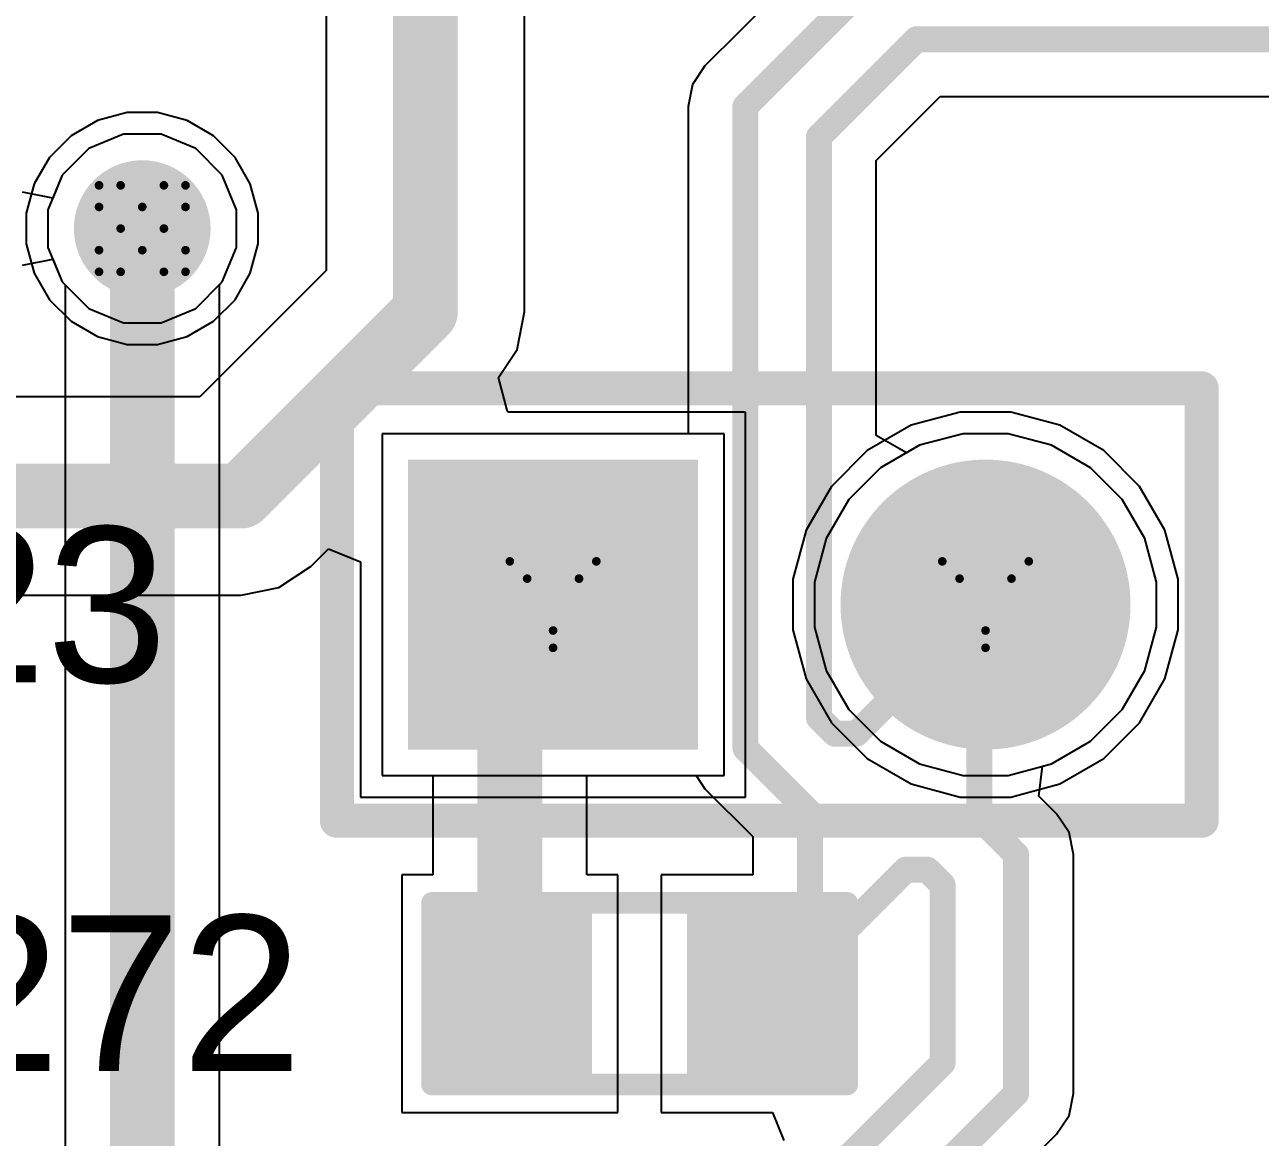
# Model space of a CAD drawing. Header units: inches. Extents: x 0 to 5379, y 0 to 5429.
# Drawn here: x 214.81 to 222.07, y 13.02 to 19.56 of the extents above; entities that cross this region are included whole.
import ezdxf

# ---------------------------------------------------------------- set-up
doc = ezdxf.new("R2010")
doc.units = ezdxf.units.IN
for name, color, linetype in [('Bottom Layer', 5, 'Continuous'), ('Bottom Solder', 6, 'Continuous'), ('Drill Drawing', 1, 'Continuous'), ('GND01', 16, 'Continuous'), ('GND02', 76, 'Continuous'), ('Multi-Layer', 9, 'Continuous'), ('Pad Holes', 156, 'Continuous'), ('PWR', 156, 'Continuous'), ('SIG 01', 90, 'Continuous'), ('Top Layer', 1, 'Continuous'), ('Top Overlay', 2, 'Continuous'), ('Top Paste', 8, 'Continuous'), ('Top Solder', 216, 'Continuous'), ('Via Holes', 16, 'Continuous')]:
    doc.layers.add(name, color=color, linetype=linetype)
doc.styles.add('Arial', font='', dxfattribs={"height": 0.2})
doc.styles.get('Arial').set_extended_font_data('Arial')

# ---------------------------------------------------------------- blocks, each defined once
blk = doc.blocks.new('R___0603_498')
at = {"layer": 'Top Layer'}
for points in [[(-0.381, 0.4445), (-0.381, -0.4445), (-1.143, -0.4445), (-1.143, 0.4445)], [(1.143, 0.4445), (1.143, -0.4445), (0.381, -0.4445), (0.381, 0.4445)]]:
    blk.add_hatch(color=1, dxfattribs=at).paths.add_polyline_path(points)
at = {"layer": 'Top Paste'}
for points in [[(-0.381, 0.4445), (-0.381, -0.4445), (-1.143, -0.4445), (-1.143, 0.4445)], [(1.143, 0.4445), (1.143, -0.4445), (0.381, -0.4445), (0.381, 0.4445)]]:
    blk.add_hatch(color=8, dxfattribs=at).paths.add_polyline_path(points)
at = {"layer": 'Top Solder'}
for points in [[(-0.2794, 0.5461), (-0.2794, -0.5461), (-1.2446, -0.5461), (-1.2446, 0.5461)], [(1.2446, 0.5461), (1.2446, -0.5461), (0.2794, -0.5461), (0.2794, 0.5461)]]:
    blk.add_hatch(color=216, dxfattribs=at).paths.add_polyline_path(points)
at = {"layer": 'Top Overlay'}
for points in [[(-1.2192, 0.5334, 0.127, 0.127, 0), (1.2192, 0.5334, 0.127, 0.127, 0)], [(-1.2192, -0.5334, 0.127, 0.127, 0), (-1.2192, 0.5334, 0.127, 0.127, 0)], [(1.2192, -0.5334, 0.127, 0.127, 0), (1.2192, 0.5334, 0.127, 0.127, 0)], [(-1.2192, -0.5334, 0.127, 0.127, 0), (1.2192, -0.5334, 0.127, 0.127, 0)]]:
    blk.add_lwpolyline(points, format="xyseb", dxfattribs=at)
for points in [[(-1.25095, 0.5334, 0.0635, 0.0635, 1), (-1.18745, 0.5334, 0.0635, 0.0635, 1)], [(-1.25095, 0.5334, 0.0635, 0.0635, 1), (-1.18745, 0.5334, 0.0635, 0.0635, 1)], [(1.18745, 0.5334, 0.0635, 0.0635, 1), (1.25095, 0.5334, 0.0635, 0.0635, 1)], [(1.18745, 0.5334, 0.0635, 0.0635, 1), (1.25095, 0.5334, 0.0635, 0.0635, 1)], [(-1.25095, -0.5334, 0.0635, 0.0635, 1), (-1.18745, -0.5334, 0.0635, 0.0635, 1)], [(-1.25095, -0.5334, 0.0635, 0.0635, 1), (-1.18745, -0.5334, 0.0635, 0.0635, 1)], [(1.18745, -0.5334, 0.0635, 0.0635, 1), (1.25095, -0.5334, 0.0635, 0.0635, 1)], [(1.18745, -0.5334, 0.0635, 0.0635, 1), (1.25095, -0.5334, 0.0635, 0.0635, 1)]]:
    blk.add_lwpolyline(points, format="xyseb", close=True, dxfattribs=at)
blk = doc.blocks.new('HDR1X2__816')
at = {"layer": 'Bottom Layer'}
blk.add_hatch(color=5, dxfattribs=at).paths.add_polyline_path([(-0.75, 0.75), (0.75, 0.75), (0.75, -0.75), (-0.75, -0.75)])
h = blk.add_hatch(color=5, dxfattribs=at)
edge = h.paths.add_edge_path()
edge.add_arc((2.54, 0), 0.75, 0, 360)
at = {"layer": 'Bottom Solder'}
blk.add_hatch(color=6, dxfattribs=at).paths.add_polyline_path([(-0.8516, 0.8516), (0.8516, 0.8516), (0.8516, -0.8516), (-0.8516, -0.8516)])
h = blk.add_hatch(color=6, dxfattribs=at)
edge = h.paths.add_edge_path()
edge.add_arc((2.54, 0), 0.8516, 0, 360)
at = {"layer": 'GND01'}
blk.add_hatch(color=16, dxfattribs=at).paths.add_polyline_path([(-0.75, 0.75), (0.75, 0.75), (0.75, -0.75), (-0.75, -0.75)])
h = blk.add_hatch(color=16, dxfattribs=at)
edge = h.paths.add_edge_path()
edge.add_arc((2.54, 0), 0.75, 0, 360)
at = {"layer": 'GND02'}
blk.add_hatch(color=76, dxfattribs=at).paths.add_polyline_path([(-0.75, 0.75), (0.75, 0.75), (0.75, -0.75), (-0.75, -0.75)])
h = blk.add_hatch(color=76, dxfattribs=at)
edge = h.paths.add_edge_path()
edge.add_arc((2.54, 0), 0.75, 0, 360)
at = {"layer": 'Multi-Layer'}
blk.add_hatch(color=9, dxfattribs=at).paths.add_polyline_path([(-0.75, 0.75), (0.75, 0.75), (0.75, -0.75), (-0.75, -0.75)])
h = blk.add_hatch(color=9, dxfattribs=at)
edge = h.paths.add_edge_path()
edge.add_arc((2.54, 0), 0.75, 0, 360)
at = {"layer": 'Pad Holes'}
h = blk.add_hatch(color=7, dxfattribs=at)
edge = h.paths.add_edge_path()
edge.add_arc((0, 0), 0.45, 0, 360)
h = blk.add_hatch(color=7, dxfattribs=at)
edge = h.paths.add_edge_path()
edge.add_arc((2.54, 0), 0.45, 0, 360)
at = {"layer": 'PWR'}
blk.add_hatch(color=156, dxfattribs=at).paths.add_polyline_path([(-0.75, 0.75), (0.75, 0.75), (0.75, -0.75), (-0.75, -0.75)])
h = blk.add_hatch(color=156, dxfattribs=at)
edge = h.paths.add_edge_path()
edge.add_arc((2.54, 0), 0.75, 0, 360)
at = {"layer": 'SIG 01'}
blk.add_hatch(color=90, dxfattribs=at).paths.add_polyline_path([(-0.75, 0.75), (0.75, 0.75), (0.75, -0.75), (-0.75, -0.75)])
h = blk.add_hatch(color=90, dxfattribs=at)
edge = h.paths.add_edge_path()
edge.add_arc((2.54, 0), 0.75, 0, 360)
at = {"layer": 'Top Layer'}
blk.add_hatch(color=1, dxfattribs=at).paths.add_polyline_path([(-0.75, 0.75), (0.75, 0.75), (0.75, -0.75), (-0.75, -0.75)])
h = blk.add_hatch(color=1, dxfattribs=at)
edge = h.paths.add_edge_path()
edge.add_arc((2.54, 0), 0.75, 0, 360)
at = {"layer": 'Top Solder'}
blk.add_hatch(color=216, dxfattribs=at).paths.add_polyline_path([(-0.8516, 0.8516), (0.8516, 0.8516), (0.8516, -0.8516), (-0.8516, -0.8516)])
h = blk.add_hatch(color=216, dxfattribs=at)
edge = h.paths.add_edge_path()
edge.add_arc((2.54, 0), 0.8516, 0, 360)
at = {"layer": 'Top Overlay'}
for points in [[(-1.27, 1.27, 0.2, 0.2, 0), (3.81, 1.27, 0.2, 0.2, 0)], [(-1.27, -1.27, 0.2, 0.2, 0), (-1.27, 1.27, 0.2, 0.2, 0)], [(3.81, -1.27, 0.2, 0.2, 0), (3.81, 1.27, 0.2, 0.2, 0)], [(-1.27, -1.27, 0.2, 0.2, 0), (3.81, -1.27, 0.2, 0.2, 0)]]:
    blk.add_lwpolyline(points, format="xyseb", dxfattribs=at)
for points in [[(-1.32, 1.27, 0.1, 0.1, 1), (-1.22, 1.27, 0.1, 0.1, 1)], [(-1.32, 1.27, 0.1, 0.1, 1), (-1.22, 1.27, 0.1, 0.1, 1)], [(3.76, 1.27, 0.1, 0.1, 1), (3.86, 1.27, 0.1, 0.1, 1)], [(3.76, 1.27, 0.1, 0.1, 1), (3.86, 1.27, 0.1, 0.1, 1)], [(-1.32, -1.27, 0.1, 0.1, 1), (-1.22, -1.27, 0.1, 0.1, 1)], [(-1.32, -1.27, 0.1, 0.1, 1), (-1.22, -1.27, 0.1, 0.1, 1)], [(3.76, -1.27, 0.1, 0.1, 1), (3.86, -1.27, 0.1, 0.1, 1)], [(3.76, -1.27, 0.1, 0.1, 1), (3.86, -1.27, 0.1, 0.1, 1)]]:
    blk.add_lwpolyline(points, format="xyseb", close=True, dxfattribs=at)

msp = doc.modelspace()

# ---------------------------------------------------------------- hatches: boundary and pattern name
at = {"layer": 'Bottom Layer'}
h = msp.add_hatch(color=5, dxfattribs=at)
edge = h.paths.add_edge_path()
edge.add_arc((215.5, 18.3606), 0.3, 0, 360)
at = {"layer": 'Bottom Solder'}
h = msp.add_hatch(color=6, dxfattribs=at)
edge = h.paths.add_edge_path()
edge.add_arc((215.5, 18.3606), 0.4016, 0, 360)
at = {"layer": 'GND01'}
h = msp.add_hatch(color=16, dxfattribs=at)
edge = h.paths.add_edge_path()
edge.add_arc((215.5, 18.3606), 0.3, 0, 360)
at = {"layer": 'GND02'}
h = msp.add_hatch(color=76, dxfattribs=at)
edge = h.paths.add_edge_path()
edge.add_arc((215.5, 18.3606), 0.3, 0, 360)
at = {"layer": 'PWR'}
h = msp.add_hatch(color=156, dxfattribs=at)
edge = h.paths.add_edge_path()
edge.add_arc((215.5, 18.3606), 0.3, 0, 360)
at = {"layer": 'SIG 01'}
h = msp.add_hatch(color=90, dxfattribs=at)
edge = h.paths.add_edge_path()
edge.add_arc((215.5, 18.3606), 0.3, 0, 360)
at = {"layer": 'Top Layer'}
h = msp.add_hatch(color=1, dxfattribs=at)
edge = h.paths.add_edge_path()
edge.add_arc((215.5, 18.3606), 0.3, 0, 360)
at = {"layer": 'Top Solder'}
h = msp.add_hatch(color=216, dxfattribs=at)
edge = h.paths.add_edge_path()
edge.add_arc((215.5, 18.3606), 0.4016, 0, 360)
at = {"layer": 'Via Holes'}
h = msp.add_hatch(color=7, dxfattribs=at)
edge = h.paths.add_edge_path()
edge.add_arc((215.5, 18.3606), 0.15, 0, 360)

# ---------------------------------------------------------------- linework, layer by layer
at = {"layer": 'Bottom Layer'}
for p, q in [((215.3898, 18.9146), (215.1862, 18.8303)), ((215.6102, 18.9146), (215.3898, 18.9146)), ((215.8138, 18.8303), (215.6102, 18.9146)), ((215.1862, 18.8303), (215.0303, 18.6744)), ((215.9697, 18.6744), (215.8138, 18.8303)), ((215.0303, 18.6744), (214.946, 18.4708)), ((216.054, 18.4708), (215.9697, 18.6744)), ((214.946, 18.4708), (214.946, 18.2504)), ((216.054, 18.2504), (216.054, 18.4708)), ((214.946, 18.2504), (215.0303, 18.0468)), ((215.9697, 18.0468), (216.054, 18.2504)), ((215.0303, 18.0468), (215.1862, 17.8909)), ((215.8138, 17.8909), (215.9697, 18.0468)), ((215.1862, 17.8909), (215.3898, 17.8066)), ((215.6102, 17.8066), (215.8138, 17.8909)), ((215.3898, 17.8066), (215.6102, 17.8066)), ((218.917, 17.1556), (216.909, 17.1556)), ((216.909, 17.1556), (216.909, 15.1476)), ((218.917, 15.1476), (218.917, 17.1556)), ((220.3208, 17.1556), (220.0655, 17.0872)), ((220.5852, 17.1556), (220.3208, 17.1556)), ((220.8405, 17.0872), (220.5852, 17.1556)), ((220.0655, 17.0872), (219.8365, 16.955)), ((221.0695, 16.955), (220.8405, 17.0872)), ((219.8365, 16.955), (219.6496, 16.7681)), ((221.2564, 16.7681), (221.0695, 16.955)), ((219.6496, 16.7681), (219.5174, 16.5391)), ((221.3886, 16.5391), (221.2564, 16.7681)), ((219.5174, 16.5391), (219.449, 16.2838)), ((221.457, 16.2838), (221.3886, 16.5391)), ((219.449, 16.2838), (219.449, 16.0194)), ((221.457, 16.0194), (221.457, 16.2838)), ((219.449, 16.0194), (219.5174, 15.7641)), ((221.3886, 15.7641), (221.457, 16.0194)), ((219.5174, 15.7641), (219.6496, 15.5351)), ((221.2564, 15.5351), (221.3886, 15.7641)), ((219.6496, 15.5351), (219.8365, 15.3482)), ((221.0695, 15.3482), (221.2564, 15.5351)), ((219.8365, 15.3482), (220.0655, 15.216)), ((220.8405, 15.216), (221.0695, 15.3482)), ((220.0655, 15.216), (220.3208, 15.1476)), ((220.5852, 15.1476), (220.8405, 15.216)), ((216.909, 15.1476), (218.917, 15.1476)), ((220.3208, 15.1476), (220.5852, 15.1476))]:
    msp.add_line(p, q, dxfattribs=at)
at = {"layer": 'Drill Drawing'}
for points in [[(215.246, 18.4876, 0.0508, 0.0508, 0), (215.246, 18.6146, 0.0508, 0.0508, 0)], [(215.246, 18.6146, 0.0508, 0.0508, 0), (215.373, 18.6146, 0.0508, 0.0508, 0)], [(215.373, 18.6146, 0.0508, 0.0508, 0), (215.5, 18.4876, 0.0508, 0.0508, 0)], [(215.5, 18.4876, 0.0508, 0.0508, 0), (215.627, 18.6146, 0.0508, 0.0508, 0)], [(215.627, 18.6146, 0.0508, 0.0508, 0), (215.754, 18.6146, 0.0508, 0.0508, 0)], [(215.754, 18.4876, 0.0508, 0.0508, 0), (215.754, 18.6146, 0.0508, 0.0508, 0)], [(215.246, 18.4876, 0.0508, 0.0508, 0), (215.373, 18.3606, 0.0508, 0.0508, 0)], [(215.627, 18.3606, 0.0508, 0.0508, 0), (215.754, 18.4876, 0.0508, 0.0508, 0)], [(215.246, 18.2336, 0.0508, 0.0508, 0), (215.373, 18.3606, 0.0508, 0.0508, 0)], [(215.627, 18.3606, 0.0508, 0.0508, 0), (215.754, 18.2336, 0.0508, 0.0508, 0)], [(215.246, 18.1066, 0.0508, 0.0508, 0), (215.246, 18.2336, 0.0508, 0.0508, 0)], [(215.373, 18.1066, 0.0508, 0.0508, 0), (215.5, 18.2336, 0.0508, 0.0508, 0)], [(215.5, 18.2336, 0.0508, 0.0508, 0), (215.627, 18.1066, 0.0508, 0.0508, 0)], [(215.754, 18.1066, 0.0508, 0.0508, 0), (215.754, 18.2336, 0.0508, 0.0508, 0)], [(215.246, 18.1066, 0.0508, 0.0508, 0), (215.373, 18.1066, 0.0508, 0.0508, 0)], [(215.627, 18.1066, 0.0508, 0.0508, 0), (215.754, 18.1066, 0.0508, 0.0508, 0)], [(217.659, 16.4056, 0.0508, 0.0508, 0), (218.167, 16.4056, 0.0508, 0.0508, 0)], [(217.659, 16.4056, 0.0508, 0.0508, 0), (217.913, 15.8976, 0.0508, 0.0508, 0)], [(217.913, 15.8976, 0.0508, 0.0508, 0), (218.167, 16.4056, 0.0508, 0.0508, 0)], [(220.199, 16.4056, 0.0508, 0.0508, 0), (220.707, 16.4056, 0.0508, 0.0508, 0)], [(220.199, 16.4056, 0.0508, 0.0508, 0), (220.453, 15.8976, 0.0508, 0.0508, 0)], [(220.453, 15.8976, 0.0508, 0.0508, 0), (220.707, 16.4056, 0.0508, 0.0508, 0)], [(217.7606, 16.304, 0.0508, 0.0508, 0), (218.0654, 16.304, 0.0508, 0.0508, 0)], [(217.7606, 16.304, 0.0508, 0.0508, 0), (217.913, 15.9992, 0.0508, 0.0508, 0)], [(217.913, 15.9992, 0.0508, 0.0508, 0), (218.0654, 16.304, 0.0508, 0.0508, 0)], [(220.3006, 16.304, 0.0508, 0.0508, 0), (220.6054, 16.304, 0.0508, 0.0508, 0)], [(220.3006, 16.304, 0.0508, 0.0508, 0), (220.453, 15.9992, 0.0508, 0.0508, 0)], [(220.453, 15.9992, 0.0508, 0.0508, 0), (220.6054, 16.304, 0.0508, 0.0508, 0)]]:
    msp.add_lwpolyline(points, format="xyseb", dxfattribs=at)
for points in [[(215.2333, 18.6146, 0.0254, 0.0254, 1), (215.2587, 18.6146, 0.0254, 0.0254, 1)], [(215.2333, 18.6146, 0.0254, 0.0254, 1), (215.2587, 18.6146, 0.0254, 0.0254, 1)], [(215.3603, 18.6146, 0.0254, 0.0254, 1), (215.3857, 18.6146, 0.0254, 0.0254, 1)], [(215.3603, 18.6146, 0.0254, 0.0254, 1), (215.3857, 18.6146, 0.0254, 0.0254, 1)], [(215.6143, 18.6146, 0.0254, 0.0254, 1), (215.6397, 18.6146, 0.0254, 0.0254, 1)], [(215.6143, 18.6146, 0.0254, 0.0254, 1), (215.6397, 18.6146, 0.0254, 0.0254, 1)], [(215.7413, 18.6146, 0.0254, 0.0254, 1), (215.7667, 18.6146, 0.0254, 0.0254, 1)], [(215.7413, 18.6146, 0.0254, 0.0254, 1), (215.7667, 18.6146, 0.0254, 0.0254, 1)], [(215.2333, 18.4876, 0.0254, 0.0254, 1), (215.2587, 18.4876, 0.0254, 0.0254, 1)], [(215.2333, 18.4876, 0.0254, 0.0254, 1), (215.2587, 18.4876, 0.0254, 0.0254, 1)], [(215.4873, 18.4876, 0.0254, 0.0254, 1), (215.5127, 18.4876, 0.0254, 0.0254, 1)], [(215.4873, 18.4876, 0.0254, 0.0254, 1), (215.5127, 18.4876, 0.0254, 0.0254, 1)], [(215.7413, 18.4876, 0.0254, 0.0254, 1), (215.7667, 18.4876, 0.0254, 0.0254, 1)], [(215.7413, 18.4876, 0.0254, 0.0254, 1), (215.7667, 18.4876, 0.0254, 0.0254, 1)], [(215.3603, 18.3606, 0.0254, 0.0254, 1), (215.3857, 18.3606, 0.0254, 0.0254, 1)], [(215.3603, 18.3606, 0.0254, 0.0254, 1), (215.3857, 18.3606, 0.0254, 0.0254, 1)], [(215.6143, 18.3606, 0.0254, 0.0254, 1), (215.6397, 18.3606, 0.0254, 0.0254, 1)], [(215.6143, 18.3606, 0.0254, 0.0254, 1), (215.6397, 18.3606, 0.0254, 0.0254, 1)], [(215.2333, 18.2336, 0.0254, 0.0254, 1), (215.2587, 18.2336, 0.0254, 0.0254, 1)], [(215.2333, 18.2336, 0.0254, 0.0254, 1), (215.2587, 18.2336, 0.0254, 0.0254, 1)], [(215.4873, 18.2336, 0.0254, 0.0254, 1), (215.5127, 18.2336, 0.0254, 0.0254, 1)], [(215.4873, 18.2336, 0.0254, 0.0254, 1), (215.5127, 18.2336, 0.0254, 0.0254, 1)], [(215.7413, 18.2336, 0.0254, 0.0254, 1), (215.7667, 18.2336, 0.0254, 0.0254, 1)], [(215.7413, 18.2336, 0.0254, 0.0254, 1), (215.7667, 18.2336, 0.0254, 0.0254, 1)], [(215.2333, 18.1066, 0.0254, 0.0254, 1), (215.2587, 18.1066, 0.0254, 0.0254, 1)], [(215.2333, 18.1066, 0.0254, 0.0254, 1), (215.2587, 18.1066, 0.0254, 0.0254, 1)], [(215.3603, 18.1066, 0.0254, 0.0254, 1), (215.3857, 18.1066, 0.0254, 0.0254, 1)], [(215.3603, 18.1066, 0.0254, 0.0254, 1), (215.3857, 18.1066, 0.0254, 0.0254, 1)], [(215.6143, 18.1066, 0.0254, 0.0254, 1), (215.6397, 18.1066, 0.0254, 0.0254, 1)], [(215.6143, 18.1066, 0.0254, 0.0254, 1), (215.6397, 18.1066, 0.0254, 0.0254, 1)], [(215.7413, 18.1066, 0.0254, 0.0254, 1), (215.7667, 18.1066, 0.0254, 0.0254, 1)], [(215.7413, 18.1066, 0.0254, 0.0254, 1), (215.7667, 18.1066, 0.0254, 0.0254, 1)], [(217.6463, 16.4056, 0.0254, 0.0254, 1), (217.6717, 16.4056, 0.0254, 0.0254, 1)], [(217.6463, 16.4056, 0.0254, 0.0254, 1), (217.6717, 16.4056, 0.0254, 0.0254, 1)], [(218.1543, 16.4056, 0.0254, 0.0254, 1), (218.1797, 16.4056, 0.0254, 0.0254, 1)], [(218.1543, 16.4056, 0.0254, 0.0254, 1), (218.1797, 16.4056, 0.0254, 0.0254, 1)], [(220.1863, 16.4056, 0.0254, 0.0254, 1), (220.2117, 16.4056, 0.0254, 0.0254, 1)], [(220.1863, 16.4056, 0.0254, 0.0254, 1), (220.2117, 16.4056, 0.0254, 0.0254, 1)], [(220.6943, 16.4056, 0.0254, 0.0254, 1), (220.7197, 16.4056, 0.0254, 0.0254, 1)], [(220.6943, 16.4056, 0.0254, 0.0254, 1), (220.7197, 16.4056, 0.0254, 0.0254, 1)], [(217.7479, 16.304, 0.0254, 0.0254, 1), (217.7733, 16.304, 0.0254, 0.0254, 1)], [(217.7479, 16.304, 0.0254, 0.0254, 1), (217.7733, 16.304, 0.0254, 0.0254, 1)], [(218.0527, 16.304, 0.0254, 0.0254, 1), (218.0781, 16.304, 0.0254, 0.0254, 1)], [(218.0527, 16.304, 0.0254, 0.0254, 1), (218.0781, 16.304, 0.0254, 0.0254, 1)], [(220.2879, 16.304, 0.0254, 0.0254, 1), (220.3133, 16.304, 0.0254, 0.0254, 1)], [(220.2879, 16.304, 0.0254, 0.0254, 1), (220.3133, 16.304, 0.0254, 0.0254, 1)], [(220.5927, 16.304, 0.0254, 0.0254, 1), (220.6181, 16.304, 0.0254, 0.0254, 1)], [(220.5927, 16.304, 0.0254, 0.0254, 1), (220.6181, 16.304, 0.0254, 0.0254, 1)], [(217.9003, 15.9992, 0.0254, 0.0254, 1), (217.9257, 15.9992, 0.0254, 0.0254, 1)], [(217.9003, 15.9992, 0.0254, 0.0254, 1), (217.9257, 15.9992, 0.0254, 0.0254, 1)], [(220.4403, 15.9992, 0.0254, 0.0254, 1), (220.4657, 15.9992, 0.0254, 0.0254, 1)], [(220.4403, 15.9992, 0.0254, 0.0254, 1), (220.4657, 15.9992, 0.0254, 0.0254, 1)], [(217.9003, 15.8976, 0.0254, 0.0254, 1), (217.9257, 15.8976, 0.0254, 0.0254, 1)], [(217.9003, 15.8976, 0.0254, 0.0254, 1), (217.9257, 15.8976, 0.0254, 0.0254, 1)], [(220.4403, 15.8976, 0.0254, 0.0254, 1), (220.4657, 15.8976, 0.0254, 0.0254, 1)], [(220.4403, 15.8976, 0.0254, 0.0254, 1), (220.4657, 15.8976, 0.0254, 0.0254, 1)]]:
    msp.add_lwpolyline(points, format="xyseb", close=True, dxfattribs=at)
at = {"layer": 'GND01'}
for p, q in [((215.3898, 18.9146), (215.1862, 18.8303)), ((215.6102, 18.9146), (215.3898, 18.9146)), ((215.8138, 18.8303), (215.6102, 18.9146)), ((215.1862, 18.8303), (215.0303, 18.6744)), ((215.9697, 18.6744), (215.8138, 18.8303)), ((215.0303, 18.6744), (214.946, 18.4708)), ((216.054, 18.4708), (215.9697, 18.6744)), ((214.946, 18.4708), (214.946, 18.2504)), ((216.054, 18.2504), (216.054, 18.4708)), ((214.946, 18.2504), (215.0303, 18.0468)), ((215.9697, 18.0468), (216.054, 18.2504)), ((215.0303, 18.0468), (215.1862, 17.8909)), ((215.8138, 17.8909), (215.9697, 18.0468)), ((215.1862, 17.8909), (215.3898, 17.8066)), ((215.6102, 17.8066), (215.8138, 17.8909)), ((215.3898, 17.8066), (215.6102, 17.8066)), ((218.917, 17.1556), (216.909, 17.1556)), ((216.909, 17.1556), (216.909, 15.1476)), ((218.917, 15.1476), (218.917, 17.1556)), ((220.3208, 17.1556), (220.0655, 17.0872)), ((220.5852, 17.1556), (220.3208, 17.1556)), ((220.8405, 17.0872), (220.5852, 17.1556)), ((220.0655, 17.0872), (219.8365, 16.955)), ((221.0695, 16.955), (220.8405, 17.0872)), ((219.8365, 16.955), (219.6496, 16.7681)), ((221.2564, 16.7681), (221.0695, 16.955)), ((219.6496, 16.7681), (219.5174, 16.5391)), ((221.3886, 16.5391), (221.2564, 16.7681)), ((219.5174, 16.5391), (219.449, 16.2838)), ((221.457, 16.2838), (221.3886, 16.5391)), ((219.449, 16.2838), (219.449, 16.0194)), ((221.457, 16.0194), (221.457, 16.2838)), ((219.449, 16.0194), (219.5174, 15.7641)), ((221.3886, 15.7641), (221.457, 16.0194)), ((219.5174, 15.7641), (219.6496, 15.5351)), ((221.2564, 15.5351), (221.3886, 15.7641)), ((219.6496, 15.5351), (219.8365, 15.3482)), ((221.0695, 15.3482), (221.2564, 15.5351)), ((219.8365, 15.3482), (220.0655, 15.216)), ((220.8405, 15.216), (221.0695, 15.3482)), ((220.0655, 15.216), (220.3208, 15.1476)), ((220.5852, 15.1476), (220.8405, 15.216)), ((216.909, 15.1476), (218.917, 15.1476)), ((220.3208, 15.1476), (220.5852, 15.1476))]:
    msp.add_line(p, q, dxfattribs=at)
at = {"layer": 'GND02'}
for p, q in [((215.3898, 18.9146), (215.1862, 18.8303)), ((215.6102, 18.9146), (215.3898, 18.9146)), ((215.8138, 18.8303), (215.6102, 18.9146)), ((215.1862, 18.8303), (215.0303, 18.6744)), ((215.9697, 18.6744), (215.8138, 18.8303)), ((215.0303, 18.6744), (214.946, 18.4708)), ((216.054, 18.4708), (215.9697, 18.6744)), ((214.946, 18.4708), (214.946, 18.2504)), ((216.054, 18.2504), (216.054, 18.4708)), ((214.946, 18.2504), (215.0303, 18.0468)), ((215.9697, 18.0468), (216.054, 18.2504)), ((215.0303, 18.0468), (215.1862, 17.8909)), ((215.8138, 17.8909), (215.9697, 18.0468)), ((215.1862, 17.8909), (215.3898, 17.8066)), ((215.6102, 17.8066), (215.8138, 17.8909)), ((215.3898, 17.8066), (215.6102, 17.8066)), ((218.917, 17.1556), (216.909, 17.1556)), ((216.909, 17.1556), (216.909, 15.1476)), ((218.917, 15.1476), (218.917, 17.1556)), ((220.3208, 17.1556), (220.0655, 17.0872)), ((220.5852, 17.1556), (220.3208, 17.1556)), ((220.8405, 17.0872), (220.5852, 17.1556)), ((220.0655, 17.0872), (219.8365, 16.955)), ((221.0695, 16.955), (220.8405, 17.0872)), ((219.8365, 16.955), (219.6496, 16.7681)), ((221.2564, 16.7681), (221.0695, 16.955)), ((219.6496, 16.7681), (219.5174, 16.5391)), ((221.3886, 16.5391), (221.2564, 16.7681)), ((219.5174, 16.5391), (219.449, 16.2838)), ((221.457, 16.2838), (221.3886, 16.5391)), ((219.449, 16.2838), (219.449, 16.0194)), ((221.457, 16.0194), (221.457, 16.2838)), ((219.449, 16.0194), (219.5174, 15.7641)), ((221.3886, 15.7641), (221.457, 16.0194)), ((219.5174, 15.7641), (219.6496, 15.5351)), ((221.2564, 15.5351), (221.3886, 15.7641)), ((219.6496, 15.5351), (219.8365, 15.3482)), ((221.0695, 15.3482), (221.2564, 15.5351)), ((219.8365, 15.3482), (220.0655, 15.216)), ((220.8405, 15.216), (221.0695, 15.3482)), ((220.0655, 15.216), (220.3208, 15.1476)), ((220.5852, 15.1476), (220.8405, 15.216)), ((216.909, 15.1476), (218.917, 15.1476)), ((220.3208, 15.1476), (220.5852, 15.1476))]:
    msp.add_line(p, q, dxfattribs=at)
at = {"layer": 'PWR'}
for p, q in [((218.917, 17.1556), (216.909, 17.1556)), ((216.909, 17.1556), (216.909, 15.1476)), ((218.917, 15.1476), (218.917, 17.1556)), ((220.3208, 17.1556), (220.0655, 17.0872)), ((220.5852, 17.1556), (220.3208, 17.1556)), ((220.8405, 17.0872), (220.5852, 17.1556)), ((220.0655, 17.0872), (219.8365, 16.955)), ((221.0695, 16.955), (220.8405, 17.0872)), ((219.8365, 16.955), (219.6496, 16.7681)), ((221.2564, 16.7681), (221.0695, 16.955)), ((219.6496, 16.7681), (219.5174, 16.5391)), ((221.3886, 16.5391), (221.2564, 16.7681)), ((219.5174, 16.5391), (219.449, 16.2838)), ((221.457, 16.2838), (221.3886, 16.5391)), ((219.449, 16.2838), (219.449, 16.0194)), ((221.457, 16.0194), (221.457, 16.2838)), ((219.449, 16.0194), (219.5174, 15.7641)), ((221.3886, 15.7641), (221.457, 16.0194)), ((219.5174, 15.7641), (219.6496, 15.5351)), ((221.2564, 15.5351), (221.3886, 15.7641)), ((219.6496, 15.5351), (219.8365, 15.3482)), ((221.0695, 15.3482), (221.2564, 15.5351)), ((219.8365, 15.3482), (220.0655, 15.216)), ((220.8405, 15.216), (221.0695, 15.3482)), ((220.0655, 15.216), (220.3208, 15.1476)), ((220.5852, 15.1476), (220.8405, 15.216)), ((216.909, 15.1476), (218.917, 15.1476)), ((220.3208, 15.1476), (220.5852, 15.1476))]:
    msp.add_line(p, q, dxfattribs=at)
at = {"layer": 'SIG 01'}
for p, q in [((216.5803, 20.9924), (216.5803, 18.1137)), ((217.7457, 17.8723), (217.7457, 20.751)), ((215.4104, 19.0416), (215.2372, 18.9952)), ((215.5897, 19.0416), (215.4104, 19.0416)), ((215.7629, 18.9952), (215.5897, 19.0416)), ((215.2372, 18.9952), (215.0819, 18.9055)), ((215.9182, 18.9055), (215.7629, 18.9952)), ((215.0819, 18.9055), (214.9551, 18.7787)), ((216.0449, 18.7787), (215.9182, 18.9055)), ((214.9551, 18.7787), (214.8654, 18.6235)), ((216.1346, 18.6235), (216.0449, 18.7787)), ((214.8654, 18.6235), (214.819, 18.4503)), ((216.181, 18.4503), (216.1346, 18.6235)), ((214.819, 18.4503), (214.819, 18.2709)), ((216.181, 18.2709), (216.181, 18.4503)), ((214.819, 18.2709), (214.8654, 18.0977)), ((216.1346, 18.0977), (216.181, 18.2709)), ((214.8654, 18.0977), (214.9551, 17.9425)), ((216.5803, 18.1137), (215.8387, 17.3721)), ((216.0449, 17.9425), (216.1346, 18.0977)), ((214.9551, 17.9425), (215.0819, 17.8157)), ((215.9182, 17.8157), (216.0449, 17.9425)), ((217.7013, 17.6494), (217.7457, 17.8723)), ((215.0819, 17.8157), (215.2372, 17.726)), ((215.7629, 17.726), (215.9182, 17.8157)), ((215.2372, 17.726), (215.4104, 17.6796)), ((215.5897, 17.6796), (215.7629, 17.726)), ((215.4104, 17.6796), (215.5897, 17.6796)), ((217.5921, 17.4858), (217.7013, 17.6494)), ((217.6438, 17.2943), (217.5921, 17.4858)), ((215.8387, 17.3721), (212.4431, 17.3721)), ((217.6487, 17.2826), (217.6438, 17.2943)), ((219.044, 17.2826), (217.6487, 17.2826)), ((219.044, 15.0206), (219.044, 17.2826)), ((220.3041, 17.2826), (220.0165, 17.2055)), ((220.6019, 17.2826), (220.3041, 17.2826)), ((220.8896, 17.2055), (220.6019, 17.2826)), ((220.0165, 17.2055), (219.7586, 17.0566)), ((221.1475, 17.0566), (220.8896, 17.2055)), ((219.7586, 17.0566), (219.548, 16.8461)), ((221.358, 16.8461), (221.1475, 17.0566)), ((219.548, 16.8461), (219.3991, 16.5882)), ((221.5069, 16.5882), (221.358, 16.8461)), ((219.3991, 16.5882), (219.322, 16.3005)), ((221.584, 16.3005), (221.5069, 16.5882)), ((216.4921, 16.3774), (216.5943, 16.4796)), ((216.5943, 16.4796), (216.782, 16.4018)), ((216.782, 16.4018), (216.782, 15.0206)), ((216.303, 16.2511), (216.4921, 16.3774)), ((219.322, 16.3005), (219.322, 16.0027)), ((221.584, 16.0027), (221.584, 16.3005)), ((212.2017, 16.2067), (216.0801, 16.2067)), ((216.0801, 16.2067), (216.303, 16.2511)), ((219.322, 16.0027), (219.3991, 15.7151)), ((221.5069, 15.7151), (221.584, 16.0027)), ((219.3991, 15.7151), (219.548, 15.4572)), ((221.358, 15.4572), (221.5069, 15.7151)), ((219.548, 15.4572), (219.7586, 15.2466)), ((221.1475, 15.2466), (221.358, 15.4572)), ((219.7586, 15.2466), (220.0165, 15.0977)), ((220.8896, 15.0977), (221.1475, 15.2466)), ((220.0165, 15.0977), (220.3041, 15.0206)), ((220.6019, 15.0206), (220.8896, 15.0977)), ((216.782, 15.0206), (219.044, 15.0206)), ((220.3041, 15.0206), (220.6019, 15.0206))]:
    msp.add_line(p, q, dxfattribs=at)
for points in [[(217.163, 17.8723, 0.381, 0.381, 0), (217.163, 20.9924, 0.381, 0.381, 0)], [(216.0801, 16.7894, 0.381, 0.381, 0), (217.163, 17.8723, 0.381, 0.381, 0)], [(212.2017, 16.7894, 0.381, 0.381, 0), (216.0801, 16.7894, 0.381, 0.381, 0)]]:
    msp.add_lwpolyline(points, format="xyseb", dxfattribs=at)
for points in [[(217.0678, 17.8723, 0.1905, 0.1905, 1), (217.2583, 17.8723, 0.1905, 0.1905, 1)], [(217.0678, 17.8723, 0.1905, 0.1905, 1), (217.2583, 17.8723, 0.1905, 0.1905, 1)], [(215.9848, 16.7894, 0.1905, 0.1905, 1), (216.1753, 16.7894, 0.1905, 0.1905, 1)], [(215.9848, 16.7894, 0.1905, 0.1905, 1), (216.1753, 16.7894, 0.1905, 0.1905, 1)]]:
    msp.add_lwpolyline(points, format="xyseb", close=True, dxfattribs=at)
at = {"layer": 'Top Layer'}
for p, q in [((219.6311, 20.1427), (218.8045, 19.3162)), ((218.8045, 19.3162), (218.7316, 19.207)), ((218.7316, 19.207), (218.7059, 19.0781)), ((219.8111, 18.7598), (220.1874, 19.1362)), ((220.1874, 19.1362), (228.5474, 19.1362)), ((218.7059, 19.0781), (218.7059, 17.1556)), ((215.3898, 18.9146), (215.1862, 18.8303)), ((215.6102, 18.9146), (215.3898, 18.9146)), ((215.8138, 18.8303), (215.6102, 18.9146)), ((215.1862, 18.8303), (215.0303, 18.6744)), ((215.9697, 18.6744), (215.8138, 18.8303)), ((219.8111, 17.1456), (219.8111, 18.7598)), ((215.0303, 18.6744), (214.9745, 18.5395)), ((216.054, 18.4708), (215.9697, 18.6744)), ((214.9745, 18.5395), (214.7967, 18.5748)), ((216.054, 18.2504), (216.054, 18.4708)), ((215.9697, 18.0468), (216.054, 18.2504)), ((214.7967, 18.1464), (214.9745, 18.1817)), ((214.9745, 18.1817), (215.0303, 18.0468)), ((215.0303, 18.0468), (215.0468, 18.0303)), ((215.0468, 18.0303), (215.0468, 8.7932)), ((215.9532, 18.0303), (215.9697, 18.0468)), ((215.9532, 8.7932), (215.9532, 18.0303)), ((218.7059, 17.1556), (216.909, 17.1556)), ((216.909, 17.1556), (216.909, 15.1476)), ((219.9889, 17.043), (219.8111, 17.1456)), ((220.3208, 17.1556), (220.0655, 17.0872)), ((220.5852, 17.1556), (220.3208, 17.1556)), ((220.8405, 17.0872), (220.5852, 17.1556)), ((220.0655, 17.0872), (219.9889, 17.043)), ((221.0695, 16.955), (220.8405, 17.0872)), ((221.2564, 16.7681), (221.0695, 16.955)), ((221.3886, 16.5391), (221.2564, 16.7681)), ((221.457, 16.2838), (221.3886, 16.5391)), ((221.457, 16.0194), (221.457, 16.2838)), ((221.3886, 15.7641), (221.457, 16.0194)), ((221.2564, 15.5351), (221.3886, 15.7641)), ((221.0695, 15.3482), (221.2564, 15.5351)), ((220.8405, 15.216), (221.0695, 15.3482)), ((220.767, 15.0252), (220.7885, 15.2021)), ((220.7885, 15.2021), (220.8405, 15.216)), ((216.909, 15.1476), (217.2058, 15.1476)), ((217.2058, 15.1476), (217.2058, 14.5641)), ((218.1122, 14.5641), (218.1122, 15.1476)), ((218.1122, 15.1476), (218.7528, 15.1476)), ((218.7528, 15.1476), (218.8045, 15.0701)), ((218.8045, 15.0701), (219.0859, 14.7888)), ((220.8704, 14.9217), (220.767, 15.0252)), ((220.9434, 14.8125), (220.8704, 14.9217)), ((220.969, 14.6837), (220.9434, 14.8125)), ((219.0859, 14.7888), (219.0859, 14.5641)), ((220.969, 13.2791), (220.969, 14.6837)), ((217.2058, 14.5641), (217.024, 14.5641)), ((217.024, 14.5641), (217.024, 13.1671)), ((218.294, 14.5641), (218.1122, 14.5641)), ((218.294, 13.1671), (218.294, 14.5641)), ((219.0859, 14.5641), (218.548, 14.5641)), ((218.548, 14.5641), (218.548, 13.1671)), ((220.9434, 13.1503), (220.969, 13.2791)), ((217.024, 13.1671), (218.294, 13.1671)), ((218.548, 13.1671), (219.2013, 13.1671)), ((219.2013, 13.1671), (219.2693, 13.0028)), ((220.8704, 13.0411), (220.9434, 13.1503)), ((219.4852, 11.6558), (220.8704, 13.0411))]:
    msp.add_line(p, q, dxfattribs=at)
for points in [[(219.0426, 19.0781, 0.1524, 0.1524, 0), (219.8691, 19.9046, 0.1524, 0.1524, 0)], [(219.4744, 18.8993, 0.1524, 0.1524, 0), (220.048, 19.4728, 0.1524, 0.1524, 0)], [(220.048, 19.4728, 0.1524, 0.1524, 0), (228.3507, 19.4728, 0.1524, 0.1524, 0)], [(219.0426, 15.3082, 0.1524, 0.1524, 0), (219.0426, 19.0781, 0.1524, 0.1524, 0)], [(219.4744, 15.4871, 0.1524, 0.1524, 0), (219.4744, 18.8993, 0.1524, 0.1524, 0)], [(215.5, 8.3106, 0.381, 0.381, 0), (215.5, 18.3606, 0.381, 0.381, 0)], [(217.659, 15.8976, 0.381, 0.381, 0), (217.913, 16.1516, 0.381, 0.381, 0)], [(220.3167, 16.0153, 0.1524, 0.1524, 0), (220.3167, 16.1705, 0.1524, 0.1524, 0)], [(220.3167, 16.0153, 0.1524, 0.1524, 0), (220.453, 16.1516, 0.1524, 0.1524, 0)], [(217.659, 13.8656, 0.381, 0.381, 0), (217.659, 15.8976, 0.381, 0.381, 0)], [(219.6946, 15.3932, 0.1524, 0.1524, 0), (220.3167, 16.0153, 0.1524, 0.1524, 0)], [(220.3167, 16.0153, 0.1524, 0.1524, 0), (220.4166, 15.9153, 0.1524, 0.1524, 0)], [(220.4166, 14.8994, 0.1524, 0.1524, 0), (220.4166, 15.9153, 0.1524, 0.1524, 0)], [(219.4744, 15.4871, 0.1524, 0.1524, 0), (219.5683, 15.3932, 0.1524, 0.1524, 0)], [(219.5683, 15.3932, 0.1524, 0.1524, 0), (219.6946, 15.3932, 0.1524, 0.1524, 0)], [(219.0426, 15.3082, 0.1524, 0.1524, 0), (219.4225, 14.9283, 0.1524, 0.1524, 0)], [(219.4225, 14.2339, 0.1524, 0.1524, 0), (219.4225, 14.9283, 0.1524, 0.1524, 0)], [(220.4166, 14.8994, 0.1524, 0.1524, 0), (220.6324, 14.6837, 0.1524, 0.1524, 0)], [(220.6324, 13.2791, 0.1524, 0.1524, 0), (220.6324, 14.6837, 0.1524, 0.1524, 0)], [(219.6249, 14.2339, 0.1524, 0.1524, 0), (219.9851, 14.5941, 0.1524, 0.1524, 0)], [(219.9851, 14.5941, 0.1524, 0.1524, 0), (220.1113, 14.5941, 0.1524, 0.1524, 0)], [(220.1113, 14.5941, 0.1524, 0.1524, 0), (220.2006, 14.5048, 0.1524, 0.1524, 0)], [(220.2006, 13.458, 0.1524, 0.1524, 0), (220.2006, 14.5048, 0.1524, 0.1524, 0)], [(219.4225, 14.2339, 0.1524, 0.1524, 0), (219.6249, 14.2339, 0.1524, 0.1524, 0)], [(219.183, 13.9291, 0.1524, 0.1524, 0), (219.4225, 14.1686, 0.1524, 0.1524, 0)], [(219.183, 13.8656, 0.1524, 0.1524, 0), (219.183, 13.9291, 0.1524, 0.1524, 0)], [(218.5861, 11.8435, 0.1524, 0.1524, 0), (220.2006, 13.458, 0.1524, 0.1524, 0)], [(219.0179, 11.6647, 0.1524, 0.1524, 0), (220.6324, 13.2791, 0.1524, 0.1524, 0)]]:
    msp.add_lwpolyline(points, format="xyseb", dxfattribs=at)
for points in [[(220.0099, 19.4728, 0.0762, 0.0762, 1), (220.0861, 19.4728, 0.0762, 0.0762, 1)], [(220.0099, 19.4728, 0.0762, 0.0762, 1), (220.0861, 19.4728, 0.0762, 0.0762, 1)], [(219.0045, 19.0781, 0.0762, 0.0762, 1), (219.0807, 19.0781, 0.0762, 0.0762, 1)], [(219.0045, 19.0781, 0.0762, 0.0762, 1), (219.0807, 19.0781, 0.0762, 0.0762, 1)], [(219.4363, 18.8993, 0.0762, 0.0762, 1), (219.5125, 18.8993, 0.0762, 0.0762, 1)], [(219.4363, 18.8993, 0.0762, 0.0762, 1), (219.5125, 18.8993, 0.0762, 0.0762, 1)], [(215.4048, 18.3606, 0.1905, 0.1905, 1), (215.5953, 18.3606, 0.1905, 0.1905, 1)], [(217.8178, 16.1516, 0.1905, 0.1905, 1), (218.0083, 16.1516, 0.1905, 0.1905, 1)], [(220.2786, 16.1705, 0.0762, 0.0762, 1), (220.3548, 16.1705, 0.0762, 0.0762, 1)], [(220.4149, 16.1516, 0.0762, 0.0762, 1), (220.4911, 16.1516, 0.0762, 0.0762, 1)], [(217.5638, 15.8976, 0.1905, 0.1905, 1), (217.7543, 15.8976, 0.1905, 0.1905, 1)], [(217.5638, 15.8976, 0.1905, 0.1905, 1), (217.7543, 15.8976, 0.1905, 0.1905, 1)], [(220.2786, 16.0153, 0.0762, 0.0762, 1), (220.3548, 16.0153, 0.0762, 0.0762, 1)], [(220.2786, 16.0153, 0.0762, 0.0762, 1), (220.3548, 16.0153, 0.0762, 0.0762, 1)], [(220.2786, 16.0153, 0.0762, 0.0762, 1), (220.3548, 16.0153, 0.0762, 0.0762, 1)], [(220.2786, 16.0153, 0.0762, 0.0762, 1), (220.3548, 16.0153, 0.0762, 0.0762, 1)], [(220.3785, 15.9153, 0.0762, 0.0762, 1), (220.4547, 15.9153, 0.0762, 0.0762, 1)], [(220.3785, 15.9153, 0.0762, 0.0762, 1), (220.4547, 15.9153, 0.0762, 0.0762, 1)], [(219.4363, 15.4871, 0.0762, 0.0762, 1), (219.5125, 15.4871, 0.0762, 0.0762, 1)], [(219.4363, 15.4871, 0.0762, 0.0762, 1), (219.5125, 15.4871, 0.0762, 0.0762, 1)], [(219.5302, 15.3932, 0.0762, 0.0762, 1), (219.6064, 15.3932, 0.0762, 0.0762, 1)], [(219.5302, 15.3932, 0.0762, 0.0762, 1), (219.6064, 15.3932, 0.0762, 0.0762, 1)], [(219.6565, 15.3932, 0.0762, 0.0762, 1), (219.7327, 15.3932, 0.0762, 0.0762, 1)], [(219.6565, 15.3932, 0.0762, 0.0762, 1), (219.7327, 15.3932, 0.0762, 0.0762, 1)], [(219.0045, 15.3082, 0.0762, 0.0762, 1), (219.0807, 15.3082, 0.0762, 0.0762, 1)], [(219.0045, 15.3082, 0.0762, 0.0762, 1), (219.0807, 15.3082, 0.0762, 0.0762, 1)], [(219.3844, 14.9283, 0.0762, 0.0762, 1), (219.4606, 14.9283, 0.0762, 0.0762, 1)], [(219.3844, 14.9283, 0.0762, 0.0762, 1), (219.4606, 14.9283, 0.0762, 0.0762, 1)], [(220.3785, 14.8994, 0.0762, 0.0762, 1), (220.4547, 14.8994, 0.0762, 0.0762, 1)], [(220.3785, 14.8994, 0.0762, 0.0762, 1), (220.4547, 14.8994, 0.0762, 0.0762, 1)], [(220.5943, 14.6837, 0.0762, 0.0762, 1), (220.6705, 14.6837, 0.0762, 0.0762, 1)], [(220.5943, 14.6837, 0.0762, 0.0762, 1), (220.6705, 14.6837, 0.0762, 0.0762, 1)], [(219.947, 14.5941, 0.0762, 0.0762, 1), (220.0232, 14.5941, 0.0762, 0.0762, 1)], [(219.947, 14.5941, 0.0762, 0.0762, 1), (220.0232, 14.5941, 0.0762, 0.0762, 1)], [(220.0732, 14.5941, 0.0762, 0.0762, 1), (220.1494, 14.5941, 0.0762, 0.0762, 1)], [(220.0732, 14.5941, 0.0762, 0.0762, 1), (220.1494, 14.5941, 0.0762, 0.0762, 1)], [(220.1625, 14.5048, 0.0762, 0.0762, 1), (220.2387, 14.5048, 0.0762, 0.0762, 1)], [(220.1625, 14.5048, 0.0762, 0.0762, 1), (220.2387, 14.5048, 0.0762, 0.0762, 1)], [(219.3844, 14.2339, 0.0762, 0.0762, 1), (219.4606, 14.2339, 0.0762, 0.0762, 1)], [(219.3844, 14.2339, 0.0762, 0.0762, 1), (219.4606, 14.2339, 0.0762, 0.0762, 1)], [(219.5868, 14.2339, 0.0762, 0.0762, 1), (219.663, 14.2339, 0.0762, 0.0762, 1)], [(219.5868, 14.2339, 0.0762, 0.0762, 1), (219.663, 14.2339, 0.0762, 0.0762, 1)], [(219.3844, 14.1686, 0.0762, 0.0762, 1), (219.4606, 14.1686, 0.0762, 0.0762, 1)], [(217.5638, 13.8656, 0.1905, 0.1905, 1), (217.7543, 13.8656, 0.1905, 0.1905, 1)], [(219.1449, 13.9291, 0.0762, 0.0762, 1), (219.2211, 13.9291, 0.0762, 0.0762, 1)], [(219.1449, 13.9291, 0.0762, 0.0762, 1), (219.2211, 13.9291, 0.0762, 0.0762, 1)], [(219.1449, 13.8656, 0.0762, 0.0762, 1), (219.2211, 13.8656, 0.0762, 0.0762, 1)], [(220.1625, 13.458, 0.0762, 0.0762, 1), (220.2387, 13.458, 0.0762, 0.0762, 1)], [(220.1625, 13.458, 0.0762, 0.0762, 1), (220.2387, 13.458, 0.0762, 0.0762, 1)], [(220.5943, 13.2791, 0.0762, 0.0762, 1), (220.6705, 13.2791, 0.0762, 0.0762, 1)], [(220.5943, 13.2791, 0.0762, 0.0762, 1), (220.6705, 13.2791, 0.0762, 0.0762, 1)]]:
    msp.add_lwpolyline(points, format="xyseb", close=True, dxfattribs=at)

# ---------------------------------------------------------------- block references
for name, p in [('HDR1X2__816', (217.913, 16.1516)), ('R___0603_498', (218.421, 13.8656))]:
    msp.add_blockref(name, p)

# ---------------------------------------------------------------- texts
at = {"layer": 'Top Overlay', "style": 'Arial'}
for s, p in [('J23', (213.589, 15.6946)), ('R272', (213.3859, 13.4113))]:
    msp.add_text(s, height=0.9144, dxfattribs=at).set_placement(p)

doc.saveas('drawing.dxf')
